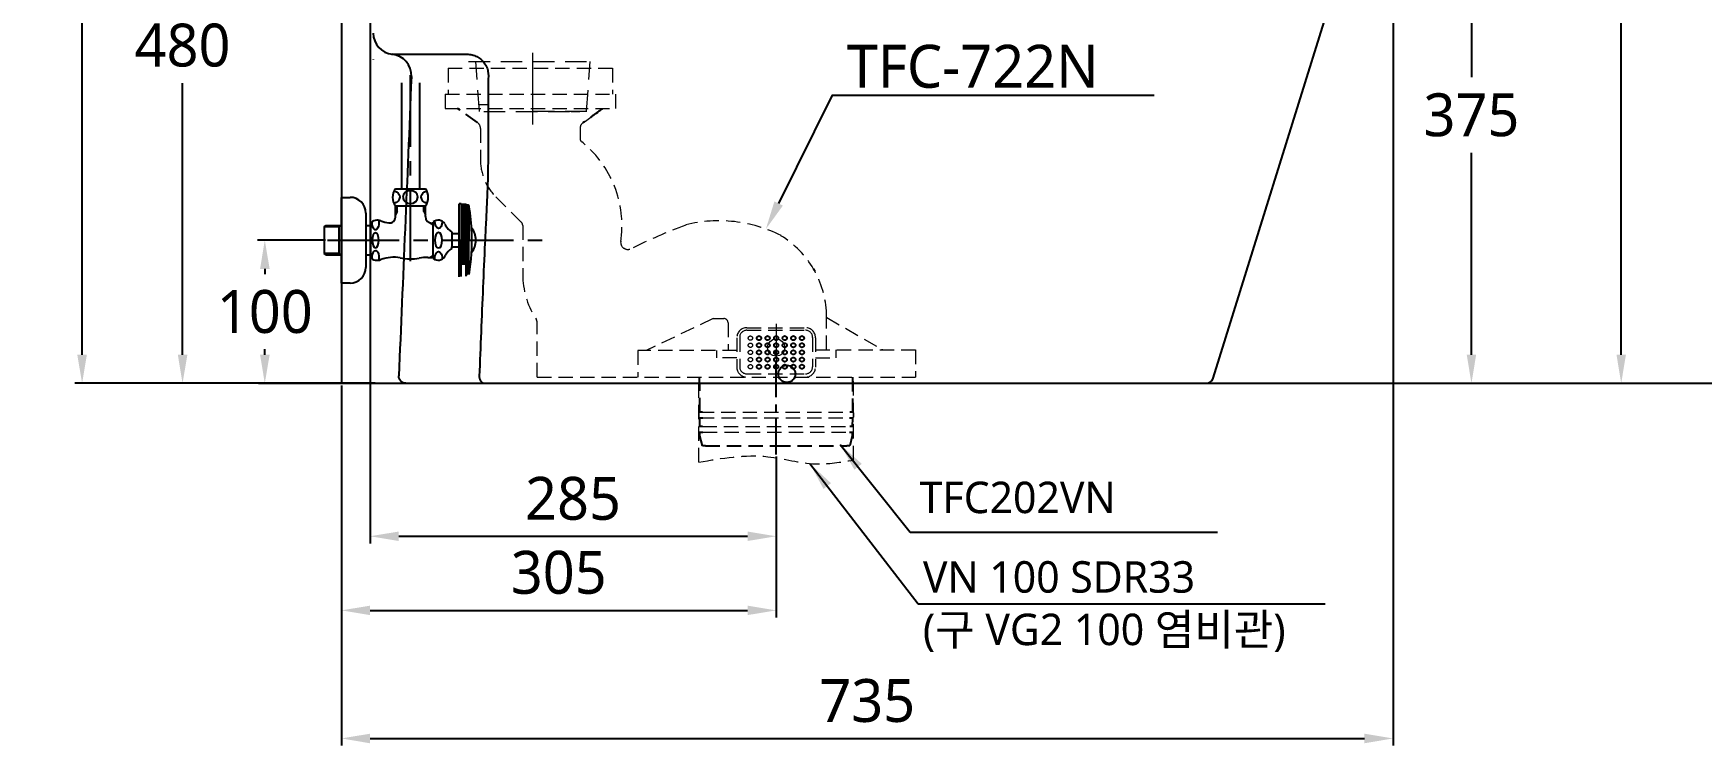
# Model space of a CAD drawing. Extents: x 6016 to 8231, y -443 to 1874.
# Drawn here: x 6016 to 7182, y -443 to 55 of the extents above; entities that cross this region are included whole.
import ezdxf

# ---------------------------------------------------------------- set-up
doc = ezdxf.new("R2010")
doc.units = 0
doc.header["$LTSCALE"] = 20
doc.header["$MEASUREMENT"] = 0
doc.linetypes.add('CENTER', pattern=[2, 1.25, -0.25, 0.25, -0.25])
doc.linetypes.add('HIDDEN', pattern=[0.375, 0.25, -0.125])
doc.layers.get('0').update_dxf_attribs({"linetype": 'CONTINUOUS'})
doc.layers.get('DEFPOINTS').update_dxf_attribs({"linetype": 'CONTINUOUS'})
for name, color, linetype in [('00_COMPONENTS', 7, 'CONTINUOUS'), ('1', 7, 'CONTINUOUS'), ('2', 2, 'CONTINUOUS'), ('3', 3, 'CONTINUOUS'), ('4', 4, 'CONTINUOUS'), ('6', 6, 'CONTINUOUS'), ('CEN', 1, 'CENTER'), ('CENTER', 2, 'CENTER')]:
    doc.layers.add(name, color=color, linetype=linetype)
doc.styles.add('ROMANS', font='romans', dxfattribs={"height": 10.144927})
doc.dimstyles.get("Standard").update_dxf_attribs({"dimtxt": 2.7, "dimasz": 2.5, "dimexe": 1.5, "dimexo": 1.5, "dimgap": 1.5, "dimtad": 1, "dimdec": 0, "dimlfac": 10, "dimzin": 0, "dimdsep": 46, "dimtxsty": 'Standard', "dimcen": 0, "dimclrt": 2, "dimadec": 0, "dimazin": 0, "dimtfac": 1, "dimtdec": 0, "dimtmove": 0, "dimatfit": 3, "dimfxl": 0, "dimtolj": 1, "dimtzin": 0, "dimarcsym": 0})

# ---------------------------------------------------------------- blocks, each defined once
blk = doc.blocks.new('*D16')
at = {"color": 3, "lineweight": -2}
for p, q in [((7062.7, 520.4), (7131, 520.4)), ((7126, 500.4), (7126, 191.6)), ((7126, -169.6), (7126, 139.2)), ((7105.6, -189.6), (7131, -189.6))]:
    blk.add_line(p, q, dxfattribs=at)
at = {"color": 3}
for points in [[(7122.7, 500.4), (7129.3, 500.4), (7126, 520.4)], [(7122.7, -169.6), (7129.3, -169.6), (7126, -189.6)]]:
    blk.add_solid(points, dxfattribs=at)
at = {"layer": 'DEFPOINTS', "color": 0}
for p in [(7061.2, 520.4), (7104.1, -189.6), (7126, -189.6)]:
    blk.add_point(p, dxfattribs=at)
at = {"color": 2, "insert": (7126, 165.4), "char_height": 30, "attachment_point": 5}
blk.add_mtext('\\A1;{\\fNanumGothic|b0|i0|c129|p50;710}', dxfattribs=at)
blk = doc.blocks.new('*D18')
at = {"color": 3, "lineweight": -2}
for p, q in [((6220.1, -89.6), (6172.7, -89.6)), ((6177.7, -109.6), (6177.7, -113.4)), ((6177.7, -169.6), (6177.7, -165.8)), ((6229.8, -189.6), (6172.7, -189.6))]:
    blk.add_line(p, q, dxfattribs=at)
at = {"color": 3}
for points in [[(6174.4, -109.6), (6181.1, -109.6), (6177.7, -89.6)], [(6174.4, -169.6), (6181.1, -169.6), (6177.7, -189.6)]]:
    blk.add_solid(points, dxfattribs=at)
at = {"layer": 'DEFPOINTS', "color": 0}
for p in [(6177.7, -89.6), (6221.6, -89.6), (6231.3, -189.6)]:
    blk.add_point(p, dxfattribs=at)
at = {"color": 2, "insert": (6177.7, -139.6), "char_height": 30, "attachment_point": 5}
blk.add_mtext('\\A1;{\\fNanumGothic|b0|i0|c129|p50;100}', dxfattribs=at)
blk = doc.blocks.new('*D11')
at = {"color": 3, "lineweight": -2}
for p, q in [((6951.1, 185.4), (7026.3, 185.4)), ((7021.3, 165.4), (7021.3, 24.3)), ((7021.3, -169.6), (7021.3, -28.4)), ((6848.8, -189.6), (7026.3, -189.6))]:
    blk.add_line(p, q, dxfattribs=at)
at = {"color": 3}
for points in [[(7018, 165.4), (7024.6, 165.4), (7021.3, 185.4)], [(7018, -169.6), (7024.6, -169.6), (7021.3, -189.6)]]:
    blk.add_solid(points, dxfattribs=at)
at = {"layer": 'DEFPOINTS', "color": 0}
for p in [(6949.6, 185.4), (7021.3, 185.4), (6847.3, -189.6)]:
    blk.add_point(p, dxfattribs=at)
at = {"color": 2, "insert": (7021.3, -2.1), "char_height": 30, "attachment_point": 5}
blk.add_mtext('\\A1;{\\fNanumGothic|b0|i0|c129|p50;375}', dxfattribs=at)
blk = doc.blocks.new('*D12')
at = {"color": 3, "lineweight": -2}
for p, q in [((6251.3, 184.9), (6251.3, -301.5)), ((6535.2, -240.8), (6535.2, -301.5)), ((6271.3, -296.5), (6515.2, -296.5))]:
    blk.add_line(p, q, dxfattribs=at)
at = {"color": 3}
for points in [[(6271.3, -293.2), (6271.3, -299.8), (6251.3, -296.5)], [(6515.2, -293.2), (6515.2, -299.8), (6535.2, -296.5)]]:
    blk.add_solid(points, dxfattribs=at)
at = {"layer": 'DEFPOINTS', "color": 0}
for p in [(6251.3, 186.4), (6535.2, -239.3, 0), (6535.2, -296.5)]:
    blk.add_point(p, dxfattribs=at)
at = {"color": 2, "insert": (6393.2, -270.2), "char_height": 30, "attachment_point": 5}
blk.add_mtext('\\A1;{\\fNanumGothic|b0|i0|c0|p50;285}', dxfattribs=at)
blk = doc.blocks.new('*D13')
at = {"color": 3, "lineweight": -2}
for p, q in [((6483.3, 291.5), (6115.2, 291.5)), ((6120.2, 271.5), (6120.2, 72.9)), ((6120.2, -169.6), (6120.2, 20.3)), ((6254.8, -189.6), (6115.2, -189.6))]:
    blk.add_line(p, q, dxfattribs=at)
at = {"color": 3}
for points in [[(6116.9, 271.5), (6123.6, 271.5), (6120.2, 291.5)], [(6116.9, -169.6), (6123.6, -169.6), (6120.2, -189.6)]]:
    blk.add_solid(points, dxfattribs=at)
at = {"layer": 'DEFPOINTS', "color": 0}
for p in [(6120.2, 291.5), (6484.8, 291.5), (6256.3, -189.6)]:
    blk.add_point(p, dxfattribs=at)
at = {"color": 2, "insert": (6120.2, 46.6), "char_height": 30, "attachment_point": 5}
blk.add_mtext('\\A1;{\\fNanumGothic|b0|i0|c0|p50;480}', dxfattribs=at)
blk = doc.blocks.new('*D14')
at = {"color": 3, "lineweight": -2}
for p, q in [((6231.3, -191.1), (6231.3, -353.3)), ((6535.2, -240.8), (6535.2, -353.3)), ((6251.3, -348.3), (6515.2, -348.3))]:
    blk.add_line(p, q, dxfattribs=at)
at = {"color": 3}
for points in [[(6251.3, -345), (6251.3, -351.6), (6231.3, -348.3)], [(6515.2, -345), (6515.2, -351.6), (6535.2, -348.3)]]:
    blk.add_solid(points, dxfattribs=at)
at = {"layer": 'DEFPOINTS', "color": 0}
for p in [(6231.3, -189.6), (6535.2, -239.3, 0), (6535.2, -348.3)]:
    blk.add_point(p, dxfattribs=at)
at = {"color": 2, "insert": (6383.2, -321.9), "char_height": 30, "attachment_point": 5}
blk.add_mtext('\\A1;{\\fNanumGothic|b0|i0|c0|p50;305}', dxfattribs=at)
blk = doc.blocks.new('*D15')
at = {"color": 3, "lineweight": -2}
for p, q in [((6966.5, 191.1), (6966.5, -442.8)), ((6231.3, -191.1), (6231.3, -442.8)), ((6251.3, -437.8), (6946.5, -437.8))]:
    blk.add_line(p, q, dxfattribs=at)
at = {"color": 3}
for points in [[(6251.3, -434.5), (6251.3, -441.2), (6231.3, -437.8)], [(6946.5, -434.5), (6946.5, -441.2), (6966.5, -437.8)]]:
    blk.add_solid(points, dxfattribs=at)
at = {"layer": 'DEFPOINTS', "color": 0}
for p in [(6966.5, 192.6), (6231.3, -189.6), (6966.5, -437.8)]:
    blk.add_point(p, dxfattribs=at)
at = {"color": 2, "insert": (6598.9, -411.5), "char_height": 30, "attachment_point": 5}
blk.add_mtext('\\A1;{\\fNanumGothic|b0|i0|c129|p50;735}', dxfattribs=at)
blk = doc.blocks.new('*D20')
at = {"color": 3, "lineweight": -2}
for p, q in [((6391.3, 740.8), (6045, 740.8)), ((6050, 720.8), (6050, 302)), ((6050, -169.6), (6050, 249.3)), ((6229.8, -189.6), (6045, -189.6))]:
    blk.add_line(p, q, dxfattribs=at)
at = {"color": 3}
for points in [[(6046.6, 720.8), (6053.3, 720.8), (6050, 740.8)], [(6046.6, -169.6), (6053.3, -169.6), (6050, -189.6)]]:
    blk.add_solid(points, dxfattribs=at)
at = {"layer": 'DEFPOINTS', "color": 0}
for p in [(6392.8, 740.8), (6050, -189.6), (6231.3, -189.6)]:
    blk.add_point(p, dxfattribs=at)
at = {"color": 2, "insert": (6050, 275.6), "char_height": 30, "attachment_point": 5}
blk.add_mtext('\\A1;{\\fNanumGothic|b0|i0|c0|p50;935}', dxfattribs=at)

msp = doc.modelspace()

# ---------------------------------------------------------------- linework, layer by layer
at = {"color": 2, "linetype": 'HIDDEN', "lineweight": 0, "ltscale": 2}
for p, q in [((6305.8, 30.6, 0), (6420.8, 30.6, 0)), ((6305.8, 30.6, 0), (6305.8, 12.6, 0)), ((6420.8, 30.6, 0), (6420.8, 12.6, 0)), ((6303.8, 12.6, 0), (6422.8, 12.6, 0)), ((6303.8, 12.6, 0), (6303.8, 2.6, 0)), ((6422.8, 12.6, 0), (6422.8, 2.6, 0)), ((6303.8, 2.6, 0), (6422.8, 2.6, 0)), ((6326.4, -7.4, 0), (6312.5, 2.6, 0)), ((6400.2, -7.5, 0), (6414.1, 2.6, 0)), ((6328.5, -11.5, 0), (6328.5, -34.7, 0)), ((6398.1, -11.5, 0), (6398.1, -18.5, 0)), ((6339.2, -59.3, 0), (6357.1, -77.1, 0)), ((6358, -79.2, 0), (6358, -115.7, 0)), ((6368.1, -185.3, 0), (6368.1, -146.8, 0)), ((6491.2, -144.3, 0), (6444.4, -166.7, 0)), ((6491.2, -144.3, 0), (6498.6, -144.3, 0)), ((6501.6, -147.3, 0), (6501.6, -166.7, 0)), ((6514.7, -150.7, 0), (6555.7, -150.7, 0)), ((6570.5, -166.2, 0), (6570.5, -141, 0)), ((6570.7, -143.6, 0), (6609, -165.8, 0)), ((6507.7, -157.7, 0), (6507.7, -178.3, 0)), ((6509.7, -157.5, 0), (6509.7, -178, 0)), ((6514.7, -152.5, 0), (6555.7, -152.5, 0)), ((6560.7, -157.5, 0), (6560.7, -178, 0)), ((6562.7, -157.7, 0), (6562.7, -178.3, 0)), ((6507.7, -166.7, 0), (6438.4, -166.7, 0)), ((6438.4, -166.7, 0), (6438.4, -185.3, 0)), ((6493.5, -166.7, 0), (6493.5, -171.8, 0)), ((6507.7, -171.8, 0), (6493.5, -171.8, 0)), ((6562.7, -166.2, 0), (6632.6, -166.2, 0)), ((6562.7, -171.8, 0), (6577.1, -171.8, 0)), ((6577.1, -171.8, 0), (6577.1, -166.2, 0)), ((6632.6, -166.2, 0), (6632.6, -185.3, 0)), ((6368.1, -185.3, 0), (6632.6, -185.3, 0)), ((6514.7, -183, 0), (6555.7, -183, 0)), ((6481.8, -209.8, 0), (6481.7, -209.8, 0)), ((6481.8, -209.8, 0), (6588.7, -209.8, 0)), ((6481.2, -210.3, 0), (6481.2, -213.3, 0)), ((6481.9, -213.8, 0), (6481.7, -213.8, 0)), ((6481.9, -213.8, 0), (6588.7, -213.8, 0)), ((6483.7, -219.8, 0), (6586.7, -219.8, 0)), ((6589.2, -210.3, 0), (6589.2, -213.3, 0)), ((6484, -223.8, 0), (6586.4, -223.8, 0))]:
    msp.add_line(p, q, dxfattribs=at)
at = {"color": 3, "linetype": 'HIDDEN', "lineweight": 0, "ltscale": 2}
for p, q in [((6481.2, -244.7, 0), (6481.2, -185.3, 0)), ((6589.2, -243.2, 0), (6589.2, -185.3, 0))]:
    msp.add_line(p, q, dxfattribs=at)
at = {"color": 2, "linetype": 'HIDDEN', "ltscale": 2}
for p, q in [((6481.8, -209.8, 0), (6481.7, -185.3, 0)), ((6588.6, -185.3, 0), (6588.5, -209.8, 0)), ((6588.5, -209.8, 0), (6586.7, -209.8, 0)), ((6483.7, -219.8, 0), (6481.7, -219.8, 0)), ((6481.9, -213.8, 0), (6484, -213.8, 0)), ((6481.9, -219.8, 0), (6481.9, -213.8, 0)), ((6586.4, -213.8, 0), (6588.5, -213.8, 0)), ((6588.7, -219.8, 0), (6586.7, -219.8, 0)), ((6588.5, -213.8, 0), (6588.4, -219.8, 0)), ((6481.7, -223.8, 0), (6484, -223.8, 0)), ((6481.9, -226.3, 0), (6481.9, -223.8, 0)), ((6483.8, -233.3, 0), (6481.9, -226.3, 0)), ((6586.4, -223.8, 0), (6588.7, -223.8, 0)), ((6588.4, -226.3, 0), (6586.6, -233.3, 0)), ((6588.4, -223.8, 0), (6588.4, -226.3, 0)), ((6485.8, -233.3, 0), (6483.8, -233.3, 0)), ((6485.8, -233.3, 0), (6535.2, -233.3, 0)), ((6535.2, -233.3, 0), (6584.6, -233.3, 0)), ((6586.6, -233.3, 0), (6584.6, -233.3, 0))]:
    msp.add_line(p, q, dxfattribs=at)
msp.add_line((6173.3, -189.6), (6704.3, -189.6))
at = {"linetype": 'HIDDEN', "ltscale": 2}
msp.add_line((6483.7, -209.8, 0), (6481.8, -209.8, 0), dxfattribs=at)
at = {"color": 2, "linetype": 'HIDDEN', "lineweight": 0, "ltscale": 2}
for centre in [(6517.2, -158, 0), (6517.2, -163, 0), (6517.2, -168, 0), (6517.2, -173, 0), (6517.2, -178, 0)]:
    msp.add_circle(centre, 1.5, dxfattribs=at)
for centre, radius, start, end in [((6268.5, 55.3), 15, 181, 263.6255), ((6836, -184.6), 5, 270, 342.5)]:
    msp.add_arc(centre, radius, start, end)
for centre, radius, start, end in [((6323.5, -11.5, 0), 5, 0.0447, 54.1067), ((6403.1, -11.5, 0), 5, 125.8861, 179.7556), ((6401.1, -18.5, 0), 3, 179.7556, 231.4151), ((6352.6, -79.3, 0), 74.8, 351.5468, 51.4151), ((6364.9, -33.5, 0), 36.4, 181.8849, 225.0733), ((6355, -79.2, 0), 3, 0.0895, 45.2408), ((6603.1, -434.4, 0), 378.8, 110.2437, 116.5549), ((6495.3, -172.3, 0), 96.3, 63.2809, 103.9725), ((6431.5, -91, 0), 5, 171.5468, 296.5549), ((6503.5, -143.5, 0), 67, 2.0828, 58.4605), ((6416.1, -113.2, 0), 58.1, 182.4762, 213.3534), ((6365.1, -146.8, 0), 3, 0, 33.3534), ((6498.6, -147.3, 0), 3, 0, 90), ((6514.7, -157.7, 0), 7, 90, 180), ((6555.7, -157.7, 0), 7, 360, 90), ((6514.7, -157.5, 0), 5, 90, 180), ((6555.7, -157.5, 0), 5, 0, 90), ((6610.5, -163.2, 0), 3, 239.7939, 270), ((6514.7, -178.3, 0), 7, 179.7381, 270), ((6514.7, -178, 0), 5, 180, 270), ((6555.7, -178, 0), 5, 270, 0), ((6555.7, -178.3, 0), 7, 270, 0), ((6481.7, -210.3, 0), 0.5, 90, 180), ((6588.7, -210.3, 0), 0.5, 0, 90), ((6481.7, -213.3, 0), 0.5, 180, 270), ((6481.7, -220.3, 0), 0.5, 90, 180), ((6588.7, -213.3, 0), 0.5, 270, 360), ((6588.7, -220.3, 0), 0.5, 0, 90), ((6481.7, -223.3, 0), 0.5, 180, 270), ((6588.7, -223.3, 0), 0.5, 270, 0)]:
    msp.add_arc(centre, radius, start, end, dxfattribs=at)
at = {"color": 3, "linetype": 'HIDDEN', "lineweight": 0, "ltscale": 2}
msp.add_spline([(6481.2, -244.7, 0), (6529.5, -240.9, 0), (6562.7, -245.9, 0), (6589.2, -243.2, 0)], degree=3, dxfattribs=at)
at = {"layer": '00_COMPONENTS', "color": 7, "linetype": 'HIDDEN', "lineweight": 0, "ltscale": 3}
for p, q in [((6327.7, 0.4), (6325.2, 35.4, 0)), ((6402.7, 0.4), (6405.2, 35.4, 0))]:
    msp.add_line(p, q, dxfattribs=at)
at = {"layer": '00_COMPONENTS', "color": 1, "linetype": 'CENTER', "lineweight": 0, "ltscale": 2}
msp.add_line((6535.2, -148.1), (6535.2, -181.1), dxfattribs=at)
at = {"layer": '1', "color": 7, "linetype": 'Continuous'}
for p, q in [((6840.8, -186.1), (6954.3, 178.9)), ((6266.4, 40.4), (6303.7, 40.4)), ((6303.7, 40.4), (6318.9, 40.4)), ((6351.8, -189.6), (6790.7, -189.6)), ((6790.7, -189.6), (6836, -189.6))]:
    msp.add_line(p, q, dxfattribs=at)
at = {"layer": '1', "color": 252, "linetype": 'HIDDEN', "ltscale": 2}
for q in [(6312.5, 2.6, 0), (6313.2, 2.1, 0), (6313.2, 2.1, 0), (6313.2, 2.1, 0)]:
    msp.add_line((6326.4, -7.4, 0), q, dxfattribs=at)
at = {"layer": '1', "color": 2, "linetype": 'HIDDEN', "ltscale": 2}
for centre in [(6523.2, -158, 0), (6523.2, -158, 0), (6523.2, -163, 0), (6523.2, -163, 0), (6529.2, -158, 0), (6529.2, -158, 0), (6529.2, -163, 0), (6529.2, -163, 0), (6535.2, -158, 0), (6535.2, -163, 0), (6541.2, -158, 0), (6541.2, -158, 0), (6541.2, -163, 0), (6541.2, -163, 0), (6547.2, -158, 0), (6547.2, -158, 0), (6547.2, -163, 0), (6547.2, -163, 0), (6553.2, -158, 0), (6553.2, -158, 0), (6553.2, -163, 0), (6553.2, -163, 0), (6523.2, -168, 0), (6523.2, -168, 0), (6523.2, -173, 0), (6523.2, -173, 0), (6529.2, -168, 0), (6529.2, -168, 0), (6529.2, -173, 0), (6529.2, -173, 0), (6535.2, -168, 0), (6535.2, -173, 0), (6541.2, -168, 0), (6541.2, -168, 0), (6541.2, -173, 0), (6541.2, -173, 0), (6547.2, -168, 0), (6547.2, -168, 0), (6547.2, -173, 0), (6547.2, -173, 0), (6553.2, -168, 0), (6553.2, -168, 0), (6553.2, -173, 0), (6553.2, -173, 0), (6523.2, -178, 0), (6523.2, -178, 0), (6529.2, -178, 0), (6529.2, -178, 0), (6535.2, -178, 0), (6535.2, -178, 0), (6541.2, -178, 0), (6541.2, -178, 0), (6547.2, -178, 0), (6547.2, -178, 0), (6553.2, -178, 0), (6553.2, -178, 0)]:
    msp.add_circle(centre, 1.5, dxfattribs=at)
at = {"layer": '1', "color": 252, "linetype": 'HIDDEN', "ltscale": 2}
for centre in [(6535.2, -158, 0), (6535.2, -163, 0), (6535.2, -168, 0), (6535.2, -173, 0)]:
    msp.add_circle(centre, 1.5, dxfattribs=at)
at = {"layer": '1', "color": 7, "linetype": 'Continuous'}
msp.add_circle((6542.7, -183), 6, dxfattribs=at)
msp.add_arc((6265.1, 25.4), 15.1, 357.6319, 83.6255, dxfattribs=at)
at = {"layer": '1', "color": 7, "linetype": 'Continuous', "extrusion": (0, 0, -1)}
msp.add_arc((-6276.4, -184.6), 5, 270, 2.4569, dxfattribs=at)
at = {"layer": '1', "color": 7, "linetype": 'Continuous'}
for points, degree in [([(6253.5, 36.8), (6253.5, 36.8), (6253.5, 36.6), (6253.5, 36.6)], 3), ([(6280.2, 24.8), (6277.2, -48.3), (6274.3, -116.3), (6271.4, -184.4)], 3), ([(6334, 25.7), (6333.9, 9.6), (6333.9, -12.1), (6333.8, -29.4)], 3), ([(6271.5, -185.3), (6271.5, -184.4)], 1), ([(6307.1, -189.6), (6316.1, -189.6), (6324.3, -189.6), (6331.7, -189.6)], 3)]:
    msp.add_open_spline(points, degree=degree, dxfattribs=at)
for points, knots in [([(6318.9, 40.4), (6319.5, 40.4), (6320.8, 40.4), (6322.6, 40), (6324.3, 39.5), (6325.9, 38.8), (6327.4, 38), (6328.7, 37), (6330.4, 35.4), (6332.3, 33), (6333.8, 29.4), (6333.9, 26.9), (6334, 25.7)], [0, 0, 0, 0, 0.081786, 0.160867, 0.237312, 0.311201, 0.382619, 0.451661, 0.518434, 0.678568, 0.838564, 1, 1, 1, 1]), ([(6333.8, -29.4), (6333.8, -32.9), (6333.7, -40.1), (6333.5, -51.2), (6333.1, -58.8), (6333, -62.7)], [0, 0, 0, 0, 0.312648, 0.645937, 1, 1, 1, 1]), ([(6333, -62.7), (6332.7, -67.5), (6332.3, -77.1), (6331.8, -86.7), (6331.6, -91.6)], [0, 0, 0, 0, 0.494188, 1, 1, 1, 1]), ([(6331.6, -91.6), (6331.1, -102), (6330.2, -122.6), (6328.9, -153.7), (6328.1, -174.3), (6327.6, -184.7)], [0, 0, 0, 0, 0.333933, 0.667236, 1, 1, 1, 1]), ([(6276.4, -189.6), (6276.4, -189.6), (6277.1, -189.6), (6279.8, -189.6), (6281.8, -189.6), (6287.1, -189.6), (6290.3, -189.6), (6297.9, -189.6), (6302.3, -189.6), (6307.1, -189.6)], [0, 0, 0, 0, 0.25, 0.25, 0.5, 0.5, 0.75, 0.75, 1, 1, 1, 1]), ([(6331.7, -189.6), (6334, -189.6), (6337, -189.6), (6342.2, -189.6), (6344.1, -189.6), (6347.9, -189.6), (6349.8, -189.6), (6351.8, -189.6)], [0, 0, 0, 0, 0.5, 0.5, 0.75, 0.75, 1, 1, 1, 1])]:
    msp.add_open_spline(points, degree=3, knots=knots, dxfattribs=at)
at = {"layer": '1', "color": 252, "linetype": 'HIDDEN', "ltscale": 2}
for points, degree in [([(6413.5, 2.1, 0), (6400.3, -7.4, 0)], 1), ([(6413.5, 2.1, 0), (6409.1, -1.1, 0), (6404.7, -4.3, 0), (6400.3, -7.4, 0)], 3), ([(6413.5, 2.1, 0), (6400.3, -7.4, 0)], 1), ([(6413.5, 2.1, 0), (6409.1, -1.1, 0), (6404.7, -4.3, 0), (6400.3, -7.4, 0)], 3), ([(6561.2, -109.3, 0), (6561.5, -109.9, 0), (6561.8, -110.4, 0), (6562.2, -111, 0)], 3), ([(6561.2, -109.3, 0), (6561.5, -109.9, 0), (6561.8, -110.4, 0), (6562.2, -111, 0)], 3)]:
    msp.add_open_spline(points, degree=degree, dxfattribs=at)
at = {"layer": '1', "color": 7, "linetype": 'Continuous'}
msp.add_rational_spline([(6327.6, -184.7), (6327.7, -189.6), (6331.7, -189.6)], [0.99999118324, 0.712928309851, 0.999989629764], degree=2, dxfattribs=at)
at = {"layer": '3', "color": 7, "linetype": 'HIDDEN', "lineweight": 0, "ltscale": 3}
for p, q in [((6320.2, 35.4, 0), (6410.2, 35.4, 0)), ((6327.7, 5.4, 0), (6334.2, 5.4, 0)), ((6330.7, 5.4, 0), (6334.2, 5.4)), ((6330.7, 5.4), (6334.2, 5.4)), ((6330.8, 0.4), (6392, 0.4)), ((6402.7, 0.4, 0), (6365.2, 0.4, 0)), ((6392, 0.4), (6398, 0.4)), ((6402.2, 0.4), (6398, 0.4)), ((6402.8, 0.4, 0), (6399.2, 0.4, 0))]:
    msp.add_line(p, q, dxfattribs=at)
at = {"layer": '3', "color": 1, "linetype": 'CENTER', "lineweight": 0, "ltscale": 2}
msp.add_line((6365.2, -8.6, 0), (6365.2, 42.5, 0), dxfattribs=at)
at = {"layer": '3', "elevation": 0}
msp.add_lwpolyline([(6537, -63.9), (6574.7, 11.8), (6799.5, 11.8)], dxfattribs=at)
at = {"layer": '3', "color": 7, "linetype": 'Continuous', "lineweight": 0}
msp.add_circle((6535.2, -164.6), 6, dxfattribs=at)
at = {"layer": '3'}
msp.add_solid([(6539.9, -65.4, 0), (6528, -81.8, 0), (6534, -62.4, 0)], dxfattribs=at)
at = {"layer": '4'}
for p, q in [((6273.2, 20.4), (6273.2, -53.6)), ((6285.9, 20.4), (6285.9, -53.6)), ((6269, -53.6), (6273.2, -53.6)), ((6273.2, -53.6), (6290, -53.6)), ((6231.3, -119.6), (6231.3, -59.6)), ((6231.3, -59.6), (6237.3, -59.6)), ((6269, -65.6), (6290, -65.6)), ((6269, -73.5), (6269, -65.6)), ((6269, -69.6), (6270.3, -69.6)), ((6270.3, -69.6), (6269, -71.8)), ((6270.3, -69.6), (6270.3, -65.6)), ((6288.8, -69.6), (6288.8, -65.6)), ((6288.8, -69.6), (6290, -69.6)), ((6288.8, -69.6), (6290, -71.8)), ((6290, -73.1), (6290, -65.6)), ((6315, -64.1), (6313.5, -64.1)), ((6313.5, -65.1), (6313.5, -64.1)), ((6313.5, -89.6), (6313.5, -65.1)), ((6315, -64.3), (6315, -64.1)), ((6315, -64.3), (6315, -89.6)), ((6318.5, -65), (6315, -65)), ((6318.5, -66), (6315, -66)), ((6318.5, -67), (6315, -67)), ((6318.5, -68), (6315, -68)), ((6318.5, -69), (6315, -69)), ((6318.5, -64.6), (6315.3, -64.6)), ((6319, -65.1), (6318.5, -64.6)), ((6318.5, -64.6), (6318.5, -89.6)), ((6319.8, -65.1), (6319, -65.1)), ((6319, -65.1), (6319, -89.6)), ((6320.4, -65.6), (6320.4, -89.6)), ((6219.3, -80.3), (6220.3, -79.3)), ((6229.8, -80.3), (6219.3, -80.3)), ((6219.4, -98.8), (6219.4, -80.3)), ((6220.3, -79.3), (6231.3, -79.3)), ((6229.8, -99.8), (6229.8, -79.3)), ((6229.8, -80.3), (6230.8, -79.3)), ((6231.3, -80), (6231.3, -99.2)), ((6248.3, -70.6), (6248.3, -108.6)), ((6248.3, -79.3), (6251.5, -79.3)), ((6251.5, -80.3), (6251.5, -77.6)), ((6251.5, -80.3), (6251.5, -98.8)), ((6294.5, -78.3), (6293.2, -77.4)), ((6294.5, -77.6), (6295.4, -77.6)), ((6294.5, -78.3), (6294.5, -77.6)), ((6294.5, -78.3), (6295.4, -78.3)), ((6295.4, -77.6), (6295.4, -76.9)), ((6295.4, -101.6), (6295.4, -77.6)), ((6303.6, -78.3), (6304.1, -79.2)), ((6318.5, -70), (6315, -70)), ((6318.5, -71), (6315, -71)), ((6318.5, -72), (6315, -72)), ((6318.5, -73), (6315, -73)), ((6318.5, -74), (6315, -74)), ((6318.5, -75), (6315, -75)), ((6318.5, -76), (6315, -76)), ((6318.5, -77), (6315, -77)), ((6318.5, -78), (6315, -78)), ((6318.5, -79), (6315, -79)), ((6318.5, -80), (6315, -80)), ((6318.5, -81), (6315, -81)), ((6308.4, -83.9), (6308.4, -84.8)), ((6308.4, -84.8), (6308.4, -94.3)), ((6308.4, -84.8), (6313.5, -84.8)), ((6313.5, -115.1), (6313.5, -89.6)), ((6318.5, -82), (6315, -82)), ((6318.5, -83), (6315, -83)), ((6318.5, -84), (6315, -84)), ((6318.5, -85), (6315, -85)), ((6318.5, -86), (6315, -86)), ((6318.5, -87), (6315, -87)), ((6318.5, -88), (6315, -88)), ((6318.5, -89), (6315, -89)), ((6315, -114.9), (6315, -89.6)), ((6318.5, -90.2), (6315, -90.2)), ((6318.5, -91.2), (6315, -91.2)), ((6318.5, -92.2), (6315, -92.2)), ((6318.5, -93.2), (6315, -93.2)), ((6318.5, -114.6), (6318.5, -89.6)), ((6319, -114.1), (6319, -89.6)), ((6320.4, -113.6), (6320.4, -89.6)), ((6229.8, -98.8), (6219.3, -98.8)), ((6220.3, -99.8), (6219.3, -98.8)), ((6220.3, -99.8), (6231.3, -99.8)), ((6230.8, -99.8), (6229.8, -98.8)), ((6248.3, -99.8), (6251.5, -99.8)), ((6251.5, -101.6), (6251.5, -98.8)), ((6251.5, -99.8), (6251.5, -100)), ((6251.5, -101.6), (6251.5, -100)), ((6291.8, -101.6), (6295.4, -101.6)), ((6294.5, -100.8), (6293.2, -101.6)), ((6294.5, -100.8), (6295.4, -100.8)), ((6294.5, -101.6), (6294.5, -100.8)), ((6295.4, -102.3), (6295.4, -101.6)), ((6303.6, -100.9), (6304.1, -100)), ((6308.4, -94.3), (6313.5, -94.3)), ((6308.4, -95.3), (6308.4, -94.3)), ((6318.5, -94.2), (6315, -94.2)), ((6318.5, -95.2), (6315, -95.2)), ((6318.5, -96.2), (6315, -96.2)), ((6318.5, -97.2), (6315, -97.2)), ((6318.5, -98.2), (6315, -98.2)), ((6318.5, -99.2), (6315, -99.2)), ((6318.5, -100.2), (6315, -100.2)), ((6318.5, -101.2), (6315, -101.2)), ((6318.5, -102.2), (6315, -102.2)), ((6318.5, -103.2), (6315, -103.2)), ((6318.5, -104.2), (6315, -104.2)), ((6318.5, -105.2), (6315, -105.2)), ((6318.5, -106.2), (6315, -106.2)), ((6237.3, -119.6), (6231.3, -119.6))]:
    msp.add_line(p, q, dxfattribs=at)
for centre, radius, start, end in [((6277, -59.6), 10, 143.1301, 216.8699), ((6282, -59.6), 10, 323.1301, 36.8699), ((6237.3, -70.6), 11, 0, 90), ((6315.3, -64.3), 0.3, 180, 270), ((6319.8, -65.8), 0.7, 9.4934, 90), ((6177.5, -89.6), 145, 1.9431, 9.4934), ((6256.4, -82.6), 7, 69.0339, 134.5129), ((6267.8, -52.9), 24.8, 249.0339, 262.2883), ((6265, -73.5), 4, 262.2883, 0), ((6294.5, -73.1), 4.5, 180, 270), ((6298.9, -80.9), 5.36, 30, 130.4306), ((6316.2, -72.2), 14, 210, 236.1902), ((6311.3, -89.6), 14, 0.2473, 38.2141), ((6177.5, -89.6), 145, 350.5066, 1.9431), ((6311.3, -89.5), 14, 321.7859, 359.7527), ((6256.4, -96.6), 7, 225.5, 290.9661), ((6267.8, -126.3), 24.8, 79.2627, 110.9661), ((6279.5, -64.6), 38, 259.2627, 279.3048), ((6291.8, -139.6), 38, 90, 99.3048), ((6298.9, -98.2), 5.36, 229.5694, 330), ((6316.2, -107), 14, 123.8098, 150), ((6237.3, -108.6), 11, 270, 0)]:
    msp.add_arc(centre, radius, start, end, dxfattribs=at)
at = {"layer": '4', "extrusion": (0, 0, -1)}
for centre, major_axis, ratio, start_param, end_param in [((6266.8, -59.4), (-5.23, 0), 0.866391, 1.824119, 4.49897), ((6292.3, -59.4), (-5.23, 0), 0.866391, 4.942097, 7.58465), ((6255.1, -77.1), (0, -5.22), 0.46009, 4.433611, 7.934688), ((6299.2, -76), (0, -5.4), 0.478204, 4.79078, 7.834251), ((6255.1, -102), (0, -5.22), 0.46009, 1.472186, 5.009627), ((6299.2, -102.9), (0, -5.4), 0.478204, 1.540108, 4.68362)]:
    msp.add_ellipse(centre, major_axis=major_axis, ratio=ratio, start_param=start_param, end_param=end_param, dxfattribs=at)
for centre, major_axis, ratio in [((6279.5, -59.4), (-5.23, 0), 0.866391), ((6255.1, -89.6), (0, -5.22), 0.46009), ((6299.2, -89.6), (0, -5.4), 0.478204)]:
    msp.add_ellipse(centre, major_axis=major_axis, ratio=ratio, dxfattribs=at)
at = {"layer": '6'}
msp.add_lwpolyline([(8231.3, 1735.4), (6231.3, 1735.4), (6231.3, -189.6), (7631.2, -189.6)], dxfattribs=at)
at = {"layer": 'CEN'}
msp.add_line((6535.2, -239.3, 0), (6535.2, -166.3, 0), dxfattribs=at)
at = {"layer": 'CENTER', "color": 1, "linetype": 'CENTER', "ltscale": 2}
for p, q in [((6279.5, -104.3), (6279.5, 32.2)), ((6221.6, -89.6), (6373.2, -89.6))]:
    msp.add_line(p, q, dxfattribs=at)

# ---------------------------------------------------------------- texts
at = {"layer": '2', "attachment_point": 4, "style": 'ROMANS'}
for s, insert, char_height in [('{\\fNanumGothic|b0|i0|c129|p50;TFC-722N}', (6584.6, 31.8, 0), 30), ('{\\fNanumGothic|b0|i0|c129|p50;TFC202VN}', (6635.5, -269.5, 0), 22), ('{\\fNanumGothic|b0|i0|c129|p50;VN 100 SDR33\\P(구 VG2 100 염비관)}', (6637.8, -345.7), 22)]:
    msp.add_mtext(s, dxfattribs=dict(at, insert=insert, char_height=char_height))

# ---------------------------------------------------------------- dimensions: what is measured, and where the dimension line sits
dim = msp.add_linear_dim(base=(6050, -189.6), p1=(6392.8, 740.8), p2=(6231.3, -189.6), angle=90, text='{\\fNanumGothic|b0|i0|c0|p50;935}', dimstyle='Standard', override={"dimtxt": 30, "dimasz": 20, "dimexe": 5, "dimgap": 10, "dimtih": 1, "dimtoh": 1, "dimlfac": 1, "dimzin": 12, "dimclrd": 3, "dimclre": 3, "dimazin": 2, "dimarcsym": 1})
dim.commit()
dim.dimension.update_dxf_attribs({"geometry": '*D20', "text_midpoint": (6050, 275.6)})
for base, p1, p2, text, picture, middle in [((7126, -189.6), (7061.2, 520.4), (7104.1, -189.6), '{\\fNanumGothic|b0|i0|c129|p50;<>}', '*D16', (7126, 165.4)), ((6120.2, 291.5), (6256.3, -189.6), (6484.8, 291.5), '{\\fNanumGothic|b0|i0|c0|p50;480}', '*D13', (6120.2, 46.6)), ((7021.3, 185.4), (6847.3, -189.6), (6949.6, 185.4), '{\\fNanumGothic|b0|i0|c129|p50;<>}', '*D11', (7021.3, -2.1)), ((6177.7, -89.6), (6231.3, -189.6), (6221.6, -89.6), '{\\fNanumGothic|b0|i0|c129|p50;<>}', '*D18', (6177.7, -139.6))]:
    dim = msp.add_linear_dim(base=base, p1=p1, p2=p2, angle=90, text=text, dimstyle='Standard', override={"dimtxt": 30, "dimasz": 20, "dimexe": 5, "dimgap": 10, "dimtih": 1, "dimtoh": 1, "dimlfac": 1, "dimzin": 12, "dimclrd": 3, "dimclre": 3, "dimazin": 2, "dimarcsym": 1})
    dim.commit()
    dim.dimension.update_dxf_attribs({"geometry": picture, "text_midpoint": middle, "dimtype": 160})
for base, p1, p2, text, picture, middle in [((6966.5, -437.8), (6231.3, -189.6), (6966.5, 192.6), '{\\fNanumGothic|b0|i0|c129|p50;<>}', '*D15', (6598.9, -411.5)), ((6535.2, -296.5), (6251.3, 186.4), (6535.2, -239.3, 0), '{\\fNanumGothic|b0|i0|c0|p50;285}', '*D12', (6393.2, -270.2)), ((6535.2, -348.3), (6231.3, -189.6), (6535.2, -239.3, 0), '{\\fNanumGothic|b0|i0|c0|p50;305}', '*D14', (6383.2, -321.9))]:
    dim = msp.add_linear_dim(base=base, p1=p1, p2=p2, text=text, dimstyle='Standard', override={"dimtxt": 30, "dimasz": 20, "dimexe": 5, "dimgap": 10, "dimlfac": 1, "dimzin": 12, "dimclrd": 3, "dimclre": 3, "dimazin": 2, "dimarcsym": 1})
    dim.commit()
    dim.dimension.update_dxf_attribs({"geometry": picture, "text_midpoint": middle})

# ---------------------------------------------------------------- leaders
for points, override in [([(6580, -232.3, 0), (6629, -293.7, 0), (6843.8, -293.7, 0)], {"dimtxt": 20, "dimasz": 20, "dimexe": 5, "dimgap": 10, "dimtad": 0, "dimlfac": 1, "dimzin": 12, "dimclrd": 3, "dimclre": 3, "dimazin": 2, "dimarcsym": 1}), ([(6558.7, -245.6, 0), (6634.6, -343.8, 0), (6919, -343.8, 0)], {"dimtxt": 20, "dimasz": 20, "dimexe": 5, "dimgap": 10, "dimtad": 0, "dimtih": 1, "dimtoh": 1, "dimlfac": 1, "dimzin": 12, "dimclrd": 3, "dimclre": 3, "dimazin": 2, "dimarcsym": 1})]:
    msp.add_leader(points, dimstyle='Standard', override=override)

doc.saveas('drawing.dxf')
